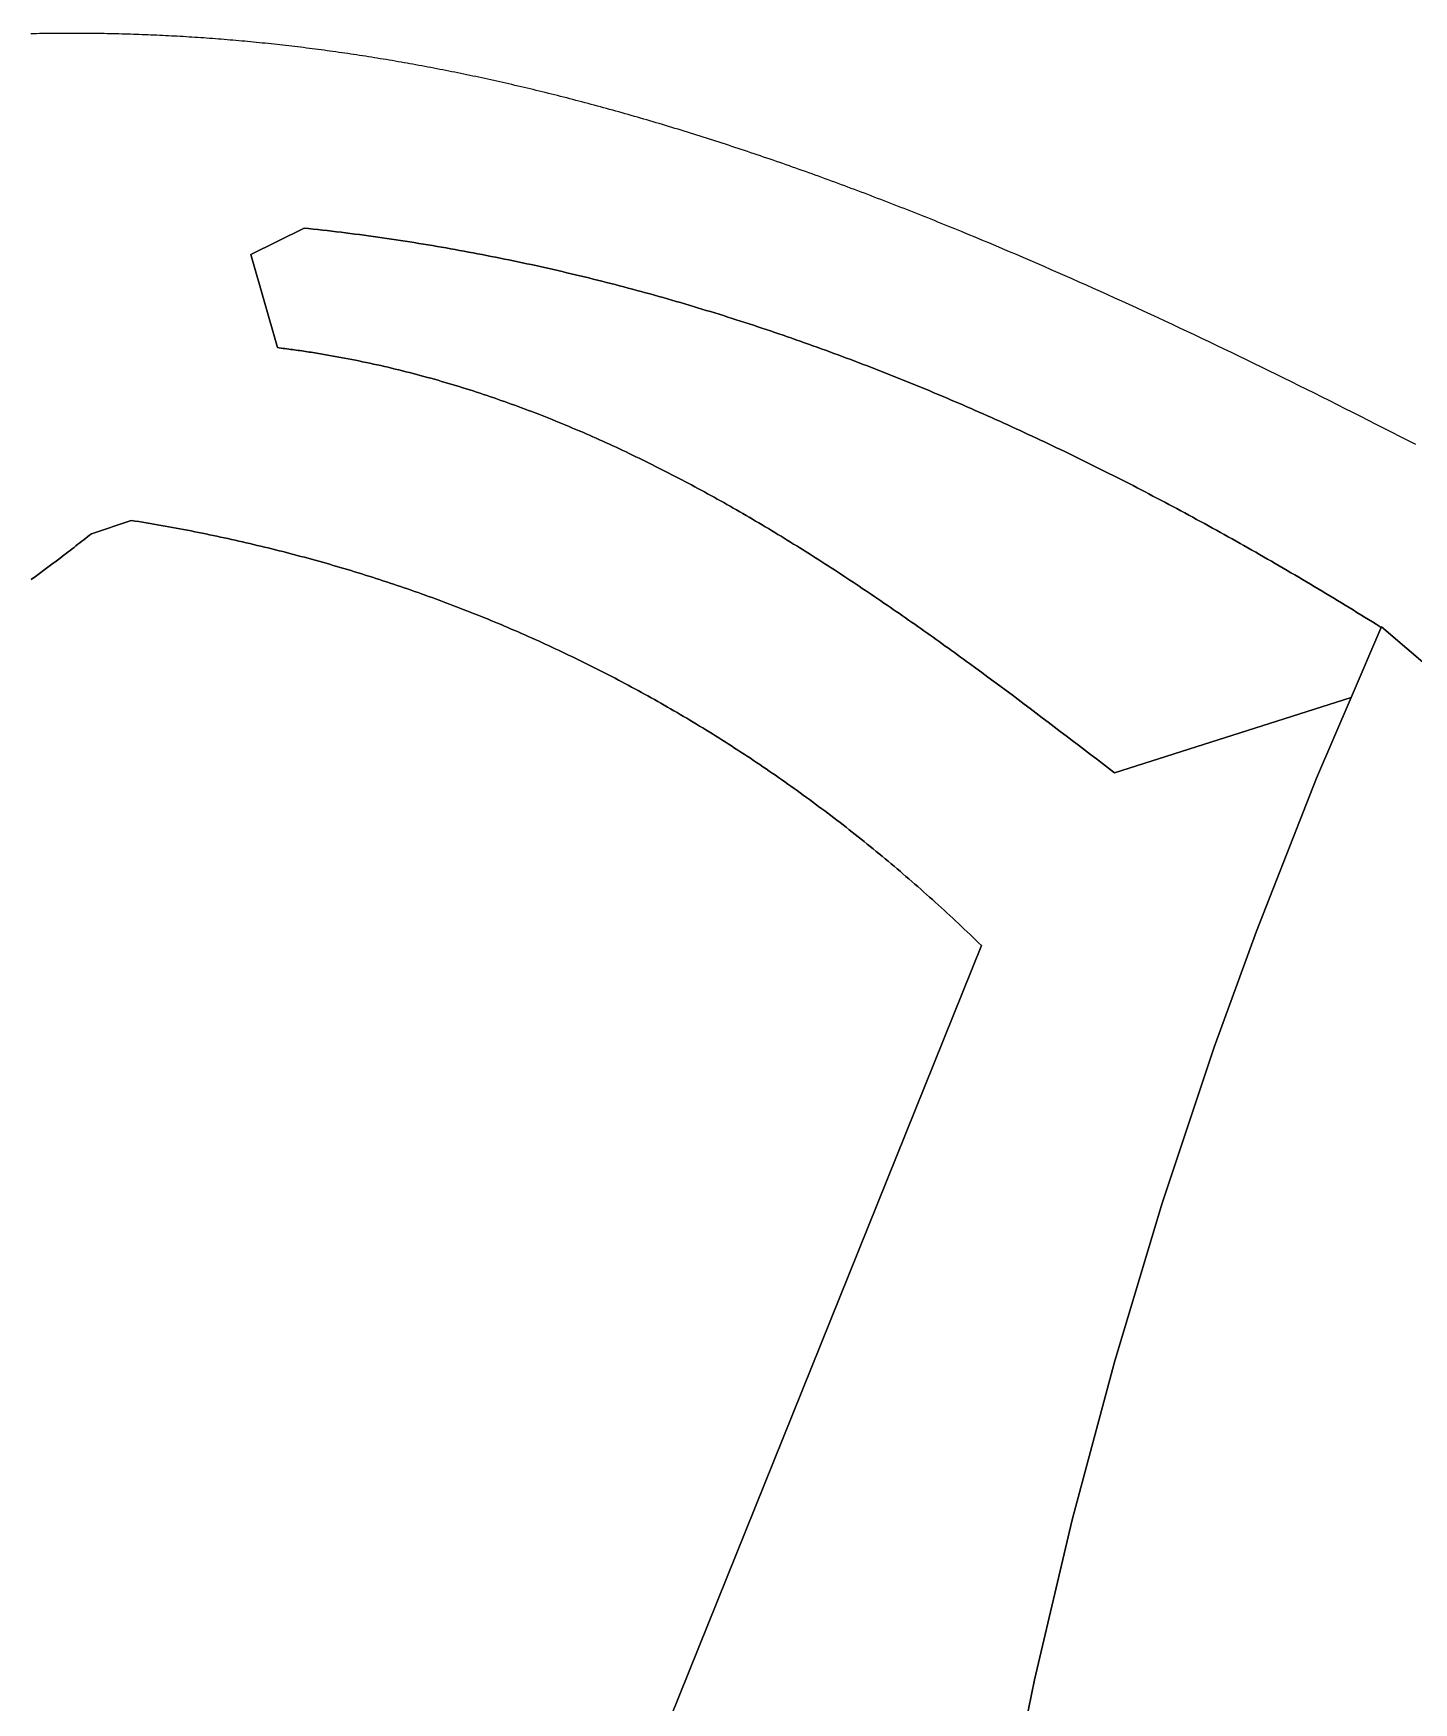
# Model space of a CAD drawing. Header units: millimetres. Extents: x -97041 to 275168, y -12500 to 263793.
# Drawn here: x -38942 to -8419, y 156245 to 193150 of the extents above; entities that cross this region are included whole.
import ezdxf

# ---------------------------------------------------------------- set-up
doc = ezdxf.new("R2010")
doc.units = ezdxf.units.MM
doc.layers.add('CLOSED_AREAS', color=7, linetype='Continuous')
doc.layers.add('REGION_HOLES', color=7, linetype='Continuous')

msp = doc.modelspace()

# ---------------------------------------------------------------- linework, layer by layer
at = {"layer": 'CLOSED_AREAS'}
for points in [[(-8372.945, 184057.668), (-8547.969, 184147.842), (-8722.515, 184237.543), (-8896.586, 184326.77), (-9070.184, 184415.525), (-9243.313, 184503.808), (-9415.975, 184591.618), (-9588.172, 184678.957), (-9759.906, 184765.824), (-9931.181, 184852.22), (-10101.998, 184938.146), (-10272.361, 185023.601), (-10442.271, 185108.587), (-10611.732, 185193.103), (-10780.746, 185277.15), (-10949.315, 185360.728), (-11117.442, 185443.837), (-11285.129, 185526.479), (-11452.379, 185608.652), (-11619.195, 185690.358), (-11785.578, 185771.598), (-11951.532, 185852.37), (-12117.059, 185932.676), (-12282.161, 186012.517), (-12446.841, 186091.891), (-12611.102, 186170.801), (-12774.946, 186249.245), (-12938.375, 186327.225), (-13101.392, 186404.741), (-13264, 186481.793), (-13426.201, 186558.382), (-13587.998, 186634.507), (-13749.393, 186710.17), (-13910.388, 186785.37), (-14070.987, 186860.108), (-14231.191, 186934.385), (-14391.003, 187008.2), (-14550.427, 187081.554), (-14709.463, 187154.448), (-14868.115, 187226.882), (-15026.385, 187298.855), (-15184.276, 187370.369), (-15341.791, 187441.424), (-15498.931, 187512.02), (-15655.7, 187582.158), (-15812.099, 187651.838), (-15968.132, 187721.059), (-16123.8, 187789.824), (-16279.107, 187858.131), (-16434.055, 187925.982), (-16588.646, 187993.377), (-16742.884, 188060.315), (-16896.769, 188126.798), (-17050.306, 188192.826), (-17203.496, 188258.399), (-17356.342, 188323.517), (-17508.847, 188388.181), (-17661.012, 188452.392), (-17812.842, 188516.149), (-17964.337, 188579.452), (-18115.501, 188642.304), (-18266.336, 188704.702), (-18416.845, 188766.649), (-18567.029, 188828.144), (-18716.893, 188889.188), (-18866.437, 188949.781), (-18941.091, 188979.908), (-19015.666, 189009.923), (-19090.162, 189039.826), (-19164.58, 189069.615), (-19238.92, 189099.293), (-19313.183, 189128.858), (-19387.369, 189158.31), (-19461.478, 189187.65), (-19535.51, 189216.878), (-19609.466, 189245.994), (-19683.346, 189274.997), (-19757.15, 189303.889), (-19830.879, 189332.668), (-19904.534, 189361.335), (-19978.113, 189389.89), (-20051.618, 189418.333), (-20125.049, 189446.665), (-20198.407, 189474.884), (-20271.69, 189502.992), (-20344.901, 189530.987), (-20418.039, 189558.871), (-20491.105, 189586.643), (-20564.098, 189614.304), (-20637.02, 189641.853), (-20709.87, 189669.29), (-20782.649, 189696.616), (-20855.356, 189723.831), (-20927.994, 189750.934), (-21000.561, 189777.925), (-21073.058, 189804.806), (-21145.485, 189831.574), (-21217.843, 189858.232), (-21290.133, 189884.779), (-21362.353, 189911.214), (-21434.505, 189937.538), (-21506.589, 189963.751), (-21578.605, 189989.853), (-21650.554, 190015.844), (-21722.436, 190041.724), (-21794.251, 190067.494), (-21865.999, 190093.152), (-21937.681, 190118.7), (-22009.297, 190144.136), (-22080.848, 190169.462), (-22152.334, 190194.678), (-22223.754, 190219.783), (-22295.11, 190244.777), (-22366.402, 190269.66), (-22437.63, 190294.434), (-22508.794, 190319.096), (-22579.894, 190343.649), (-22650.932, 190368.091), (-22721.907, 190392.422), (-22792.819, 190416.643), (-22863.67, 190440.755), (-22934.459, 190464.755), (-23005.186, 190488.646), (-23075.852, 190512.427), (-23146.457, 190536.098), (-23217.002, 190559.658), (-23287.486, 190583.109), (-23357.911, 190606.45), (-23428.276, 190629.68), (-23498.582, 190652.802), (-23568.829, 190675.813), (-23639.017, 190698.714), (-23709.147, 190721.506), (-23779.219, 190744.188), (-23849.233, 190766.761), (-23919.19, 190789.224), (-23989.089, 190811.578), (-24058.932, 190833.822), (-24128.719, 190855.956), (-24198.45, 190877.982), (-24268.124, 190899.897), (-24337.743, 190921.704), (-24407.307, 190943.401), (-24476.817, 190964.99), (-24546.271, 190986.469), (-24615.672, 191007.839), (-24685.018, 191029.099), (-24754.311, 191050.251), (-24823.551, 191071.294), (-24892.737, 191092.228), (-24961.871, 191113.053), (-25030.953, 191133.769), (-25099.983, 191154.377), (-25168.961, 191174.875), (-25237.887, 191195.265), (-25306.763, 191215.547), (-25375.587, 191235.719), (-25444.362, 191255.783), (-25513.086, 191275.739), (-25581.76, 191295.586), (-25650.385, 191315.325), (-25718.96, 191334.955), (-25787.487, 191354.477), (-25855.965, 191373.89), (-25924.395, 191393.196), (-25992.777, 191412.393), (-26061.111, 191431.482), (-26129.398, 191450.463), (-26197.638, 191469.335), (-26265.832, 191488.1), (-26333.979, 191506.757), (-26402.08, 191525.305), (-26470.135, 191543.746), (-26538.145, 191562.079), (-26606.109, 191580.304), (-26674.029, 191598.422), (-26741.905, 191616.432), (-26809.736, 191634.334), (-26877.523, 191652.128), (-26945.267, 191669.815), (-27012.968, 191687.394), (-27080.626, 191704.866), (-27148.241, 191722.23), (-27215.814, 191739.487), (-27283.345, 191756.636), (-27350.834, 191773.679), (-27418.282, 191790.613), (-27485.689, 191807.441), (-27553.056, 191824.162), (-27620.381, 191840.775), (-27687.667, 191857.281), (-27754.913, 191873.68), (-27822.12, 191889.973), (-27889.287, 191906.158), (-27956.416, 191922.236), (-28023.506, 191938.208), (-28090.558, 191954.072), (-28157.573, 191969.83), (-28224.549, 191985.481), (-28291.488, 192001.026), (-28358.391, 192016.463), (-28425.257, 192031.794), (-28492.086, 192047.019), (-28558.88, 192062.137), (-28625.638, 192077.149), (-28692.36, 192092.054), (-28759.048, 192106.853), (-28825.7, 192121.545), (-28892.319, 192136.131), (-28958.903, 192150.611), (-29025.454, 192164.985), (-29091.971, 192179.252), (-29158.454, 192193.414), (-29224.906, 192207.469), (-29291.324, 192221.418), (-29357.71, 192235.262), (-29424.065, 192248.999), (-29490.388, 192262.631), (-29556.679, 192276.156), (-29622.94, 192289.576), (-29689.17, 192302.89), (-29755.37, 192316.099), (-29821.539, 192329.202), (-29887.679, 192342.199), (-29953.79, 192355.09), (-30019.871, 192367.876), (-30085.924, 192380.557), (-30151.949, 192393.132), (-30217.945, 192405.602), (-30283.913, 192417.966), (-30349.854, 192430.225), (-30415.768, 192442.379), (-30481.655, 192454.427), (-30547.516, 192466.371), (-30613.35, 192478.209), (-30679.158, 192489.942), (-30744.941, 192501.57), (-30810.698, 192513.093), (-30876.43, 192524.512), (-30942.138, 192535.825), (-31007.822, 192547.033), (-31073.481, 192558.137), (-31139.117, 192569.136), (-31204.729, 192580.03), (-31270.318, 192590.819), (-31335.885, 192601.504), (-31401.429, 192612.084), (-31466.95, 192622.56), (-31532.45, 192632.931), (-31597.929, 192643.198), (-31663.386, 192653.36), (-31728.823, 192663.418), (-31794.239, 192673.371), (-31859.634, 192683.221), (-31925.01, 192692.966), (-31990.366, 192702.607), (-32055.703, 192712.143), (-32121.02, 192721.576), (-32186.319, 192730.905), (-32251.6, 192740.129), (-32316.863, 192749.25), (-32382.108, 192758.266), (-32447.335, 192767.179), (-32512.546, 192775.988), (-32577.739, 192784.693), (-32642.916, 192793.295), (-32708.077, 192801.793), (-32773.223, 192810.187), (-32838.352, 192818.477), (-32903.466, 192826.664), (-32968.566, 192834.747), (-33033.651, 192842.727), (-33098.721, 192850.604), (-33163.778, 192858.377), (-33228.821, 192866.047), (-33293.851, 192873.613), (-33358.867, 192881.076), (-33423.871, 192888.436), (-33488.863, 192895.693), (-33553.842, 192902.847), (-33618.81, 192909.898), (-33683.766, 192916.845), (-33748.712, 192923.69), (-33813.646, 192930.432), (-33878.57, 192937.07), (-33943.484, 192943.606), (-34008.387, 192950.04), (-34073.282, 192956.37), (-34138.167, 192962.598), (-34203.043, 192968.723), (-34267.91, 192974.745), (-34332.769, 192980.665), (-34397.62, 192986.482), (-34462.464, 192992.197), (-34527.3, 192997.809), (-34592.129, 193003.319), (-34656.952, 193008.727), (-34721.768, 193014.032), (-34786.578, 193019.235), (-34851.382, 193024.336), (-34916.18, 193029.335), (-34980.974, 193034.231), (-35045.762, 193039.026), (-35110.547, 193043.718), (-35175.327, 193048.308), (-35240.103, 193052.797), (-35304.875, 193057.183), (-35369.644, 193061.468), (-35434.41, 193065.651), (-35499.174, 193069.732), (-35563.935, 193073.711), (-35628.695, 193077.589), (-35693.452, 193081.365), (-35758.208, 193085.039), (-35822.964, 193088.612), (-35887.718, 193092.083), (-35952.472, 193095.453), (-36017.226, 193098.722), (-36081.98, 193101.889), (-36146.735, 193104.955), (-36211.49, 193107.919), (-36276.246, 193110.782), (-36341.004, 193113.544), (-36405.764, 193116.205), (-36470.526, 193118.765), (-36535.29, 193121.224), (-36600.057, 193123.581), (-36664.827, 193125.838), (-36729.601, 193127.994), (-36794.377, 193130.049), (-36859.158, 193132.003), (-36923.944, 193133.856), (-36988.734, 193135.609), (-37053.528, 193137.261), (-37118.328, 193138.812), (-37183.134, 193140.263), (-37247.945, 193141.613), (-37312.763, 193142.862), (-37377.587, 193144.011), (-37442.418, 193145.06), (-37507.256, 193146.008), (-37572.101, 193146.856), (-37636.954, 193147.604), (-37701.815, 193148.251), (-37766.685, 193148.798), (-37831.563, 193149.245), (-37896.45, 193149.592), (-37961.347, 193149.839), (-38026.253, 193149.986), (-38091.169, 193150.032), (-38156.096, 193149.979), (-38221.033, 193149.826), (-38285.981, 193149.573), (-38350.94, 193149.22), (-38415.911, 193148.768), (-38480.893, 193148.216), (-38545.888, 193147.564), (-38610.895, 193146.812), (-38675.915, 193145.961), (-38740.948, 193145.01), (-38805.994, 193143.96), (-38871.054, 193142.811), (-38936.128, 193141.562), (-39001.217, 193140.213)], [(-17533.431, 153182.973), (-16804.555, 156747.119), (-15968.773, 160287.721), (-15026.858, 163801.579), (-13979.641, 167285.502), (-12828.08, 170736.343), (-11896.554, 173300.879), (-10564.959, 176686.326), (-9802.212, 178466.356), (-15036.611, 176800.866), (-15169.263, 176903.137), (-15301.948, 177005.33), (-15434.67, 177107.435), (-15567.431, 177209.444), (-15700.236, 177311.346), (-15833.089, 177413.134), (-15965.993, 177514.798), (-16098.952, 177616.33), (-16231.969, 177717.72), (-16365.049, 177818.96), (-16498.195, 177920.04), (-16631.41, 178020.953), (-16764.699, 178121.688), (-16898.065, 178222.237), (-17031.512, 178322.59), (-17165.043, 178422.74), (-17298.663, 178522.677), (-17432.374, 178622.393), (-17566.181, 178721.877), (-17700.087, 178821.122), (-17834.096, 178920.118), (-17968.212, 179018.856), (-18102.438, 179117.329), (-18236.778, 179215.525), (-18303.992, 179264.518), (-18371.236, 179313.438), (-18438.511, 179362.284), (-18505.816, 179411.057), (-18573.152, 179459.754), (-18640.521, 179508.374), (-18707.921, 179556.916), (-18775.354, 179605.38), (-18842.82, 179653.763), (-18910.32, 179702.065), (-18977.854, 179750.285), (-19045.423, 179798.422), (-19113.026, 179846.474), (-19180.665, 179894.441), (-19248.34, 179942.321), (-19316.051, 179990.113), (-19383.799, 180037.816), (-19451.584, 180085.429), (-19519.407, 180132.951), (-19587.269, 180180.381), (-19655.169, 180227.717), (-19723.108, 180274.959), (-19791.087, 180322.105), (-19859.106, 180369.154), (-19927.165, 180416.106), (-19995.265, 180462.958), (-20063.407, 180509.711), (-20131.591, 180556.362), (-20199.817, 180602.911), (-20268.086, 180649.356), (-20336.399, 180695.697), (-20404.755, 180741.932), (-20473.155, 180788.06), (-20541.6, 180834.081), (-20610.09, 180879.992), (-20678.626, 180925.793), (-20747.208, 180971.483), (-20815.837, 181017.061), (-20884.512, 181062.525), (-20953.235, 181107.875), (-21022.006, 181153.108), (-21090.825, 181198.225), (-21159.693, 181243.224), (-21228.611, 181288.104), (-21297.578, 181332.864), (-21366.596, 181377.502), (-21435.664, 181422.018), (-21504.783, 181466.411), (-21573.954, 181510.678), (-21643.177, 181554.82), (-21712.453, 181598.835), (-21781.782, 181642.723), (-21851.164, 181686.481), (-21920.6, 181730.108), (-21990.091, 181773.605), (-22059.636, 181816.969), (-22129.237, 181860.199), (-22198.893, 181903.295), (-22268.606, 181946.254), (-22338.376, 181989.077), (-22408.202, 182031.762), (-22478.087, 182074.308), (-22548.029, 182116.713), (-22618.03, 182158.977), (-22688.09, 182201.099), (-22758.21, 182243.076), (-22828.389, 182284.91), (-22898.629, 182326.597), (-22968.93, 182368.137), (-23039.292, 182409.529), (-23109.716, 182450.772), (-23180.202, 182491.865), (-23250.751, 182532.806), (-23321.363, 182573.595), (-23392.039, 182614.229), (-23462.779, 182654.71), (-23533.584, 182695.034), (-23604.453, 182735.201), (-23675.388, 182775.21), (-23746.389, 182815.06), (-23817.457, 182854.749), (-23888.591, 182894.277), (-23959.793, 182933.643), (-24031.062, 182972.844), (-24102.4, 183011.881), (-24173.806, 183050.752), (-24245.282, 183089.456), (-24316.827, 183127.991), (-24388.443, 183166.358), (-24460.129, 183204.554), (-24531.886, 183242.578), (-24603.715, 183280.43), (-24675.615, 183318.107), (-24747.588, 183355.611), (-24819.634, 183392.938), (-24891.754, 183430.087), (-24963.947, 183467.059), (-25036.214, 183503.852), (-25108.557, 183540.463), (-25180.974, 183576.894), (-25253.467, 183613.141), (-25326.036, 183649.205), (-25398.682, 183685.084), (-25471.405, 183720.777), (-25544.205, 183756.283), (-25617.084, 183791.6), (-25690.041, 183826.728), (-25763.076, 183861.665), (-25836.192, 183896.411), (-25909.386, 183930.964), (-25982.662, 183965.324), (-26056.018, 183999.488), (-26129.455, 184033.456), (-26202.974, 184067.227), (-26276.575, 184100.8), (-26350.259, 184134.173), (-26424.025, 184167.346), (-26497.876, 184200.317), (-26571.81, 184233.085), (-26645.829, 184265.65), (-26719.932, 184298.009), (-26794.121, 184330.162), (-26868.396, 184362.108), (-26942.758, 184393.846), (-27017.206, 184425.374), (-27091.741, 184456.691), (-27166.364, 184487.797), (-27241.075, 184518.69), (-27315.874, 184549.369), (-27390.763, 184579.833), (-27465.741, 184610.081), (-27540.81, 184640.111), (-27615.968, 184669.923), (-27691.218, 184699.516), (-27766.559, 184728.888), (-27841.992, 184758.038), (-27917.517, 184786.965), (-27993.136, 184815.668), (-28068.847, 184844.147), (-28144.652, 184872.398), (-28220.551, 184900.423), (-28296.545, 184928.219), (-28372.634, 184955.786), (-28448.818, 184983.122), (-28525.099, 185010.226), (-28601.476, 185037.097), (-28677.949, 185063.734), (-28754.521, 185090.136), (-28831.19, 185116.302), (-28907.957, 185142.23), (-28984.824, 185167.92), (-29061.789, 185193.37), (-29138.854, 185218.58), (-29216.02, 185243.547), (-29293.286, 185268.272), (-29370.653, 185292.752), (-29448.122, 185316.988), (-29525.692, 185340.977), (-29603.366, 185364.718), (-29681.142, 185388.212), (-29759.021, 185411.455), (-29837.005, 185434.448), (-29915.093, 185457.188), (-29993.285, 185479.676), (-30071.583, 185501.91), (-30149.987, 185523.888), (-30228.497, 185545.61), (-30307.113, 185567.075), (-30385.837, 185588.281), (-30464.668, 185609.227), (-30543.607, 185629.912), (-30622.654, 185650.336), (-30701.811, 185670.496), (-30781.077, 185690.392), (-30860.453, 185710.023), (-30939.939, 185729.388), (-31019.536, 185748.485), (-31099.245, 185767.313), (-31179.065, 185785.872), (-31258.997, 185804.16), (-31339.042, 185822.176), (-31419.2, 185839.918), (-31499.472, 185857.387), (-31579.858, 185874.58), (-31660.358, 185891.497), (-31740.973, 185908.136), (-31821.704, 185924.496), (-31902.55, 185940.577), (-31983.513, 185956.377), (-32064.593, 185971.894), (-32105.176, 185979.547), (-32145.79, 185987.129), (-32186.432, 185994.64), (-32227.104, 186002.079), (-32267.806, 186009.447), (-32308.537, 186016.744), (-32349.298, 186023.969), (-32390.089, 186031.122), (-32430.909, 186038.204), (-32471.76, 186045.213), (-32512.64, 186052.15), (-32553.55, 186059.015), (-32594.49, 186065.808), (-32635.46, 186072.528), (-32676.461, 186079.175), (-32717.491, 186085.749), (-32758.552, 186092.25), (-32799.643, 186098.678), (-32840.765, 186105.033), (-32881.916, 186111.314), (-32923.099, 186117.522), (-32964.312, 186123.656), (-33005.555, 186129.716), (-33046.829, 186135.702), (-33088.134, 186141.614), (-33129.47, 186147.452), (-33170.836, 186153.215), (-33212.233, 186158.904), (-33253.662, 186164.518), (-33295.121, 186170.057), (-33336.611, 186175.522), (-33378.133, 186180.911), (-33419.685, 186186.225), (-33461.269, 186191.463), (-33502.884, 186196.626), (-33544.53, 186201.714), (-34132.083, 188258.149), (-32956.977, 188845.702), (-32854.29, 188834.776), (-32751.695, 188823.629), (-32649.191, 188812.261), (-32546.778, 188800.672), (-32444.457, 188788.863), (-32342.227, 188776.834), (-32240.087, 188764.585), (-32138.039, 188752.118), (-32036.08, 188739.432), (-31934.213, 188726.528), (-31832.435, 188713.407), (-31730.747, 188700.068), (-31629.149, 188686.513), (-31527.641, 188672.741), (-31426.222, 188658.753), (-31324.892, 188644.55), (-31223.651, 188630.132), (-31122.499, 188615.5), (-31021.436, 188600.653), (-30920.462, 188585.593), (-30819.575, 188570.32), (-30718.777, 188554.834), (-30618.067, 188539.135), (-30517.444, 188523.225), (-30416.909, 188507.103), (-30316.462, 188490.77), (-30216.101, 188474.226), (-30115.828, 188457.473), (-30015.642, 188440.51), (-29915.542, 188423.337), (-29815.529, 188405.956), (-29715.602, 188388.366), (-29615.761, 188370.568), (-29516.006, 188352.563), (-29416.337, 188334.351), (-29316.754, 188315.932), (-29217.256, 188297.307), (-29117.843, 188278.476), (-29018.515, 188259.44), (-28919.272, 188240.199), (-28820.114, 188220.754), (-28721.04, 188201.105), (-28622.05, 188181.252), (-28523.145, 188161.196), (-28424.323, 188140.938), (-28325.586, 188120.477), (-28226.932, 188099.814), (-28128.361, 188078.95), (-28029.873, 188057.886), (-27931.469, 188036.62), (-27833.147, 188015.155), (-27734.908, 187993.49), (-27636.752, 187971.626), (-27538.678, 187949.564), (-27440.685, 187927.303), (-27342.775, 187904.844), (-27244.947, 187882.188), (-27147.2, 187859.335), (-27049.535, 187836.286), (-26951.951, 187813.04), (-26854.447, 187789.599), (-26757.025, 187765.962), (-26659.683, 187742.131), (-26562.422, 187718.106), (-26465.241, 187693.887), (-26368.141, 187669.474), (-26271.12, 187644.868), (-26174.179, 187620.07), (-26077.317, 187595.08), (-25980.535, 187569.898), (-25883.832, 187544.525), (-25787.208, 187518.961), (-25690.663, 187493.207), (-25594.197, 187467.263), (-25497.809, 187441.129), (-25401.499, 187414.806), (-25305.268, 187388.295), (-25209.114, 187361.596), (-25113.038, 187334.709), (-25017.04, 187307.634), (-24921.119, 187280.373), (-24825.275, 187252.926), (-24729.509, 187225.292), (-24633.819, 187197.473), (-24538.206, 187169.469), (-24442.669, 187141.281), (-24347.209, 187112.908), (-24251.824, 187084.352), (-24156.516, 187055.612), (-24061.283, 187026.689), (-23966.126, 186997.584), (-23871.044, 186968.297), (-23776.038, 186938.828), (-23681.106, 186909.179), (-23586.25, 186879.348), (-23491.468, 186849.338), (-23396.76, 186819.147), (-23302.127, 186788.778), (-23207.568, 186758.229), (-23113.082, 186727.502), (-23018.671, 186696.597), (-22924.333, 186665.514), (-22830.068, 186634.254), (-22735.877, 186602.818), (-22641.758, 186571.205), (-22547.713, 186539.417), (-22453.74, 186507.453), (-22359.839, 186475.314), (-22266.011, 186443), (-22172.255, 186410.513), (-22078.571, 186377.852), (-21984.959, 186345.018), (-21891.418, 186312.011), (-21797.948, 186278.831), (-21704.55, 186245.48), (-21611.223, 186211.958), (-21517.966, 186178.264), (-21424.78, 186144.4), (-21331.665, 186110.366), (-21238.62, 186076.162), (-21145.645, 186041.789), (-21052.74, 186007.247), (-20959.904, 185972.537), (-20867.138, 185937.659), (-20774.442, 185902.613), (-20681.815, 185867.401), (-20589.256, 185832.021), (-20496.767, 185796.476), (-20404.346, 185760.765), (-20311.993, 185724.889), (-20219.709, 185688.848), (-20127.493, 185652.642), (-20035.345, 185616.273), (-19943.265, 185579.74), (-19851.252, 185543.044), (-19759.306, 185506.186), (-19667.428, 185469.165), (-19575.617, 185431.982), (-19483.872, 185394.638), (-19392.194, 185357.134), (-19300.583, 185319.469), (-19209.038, 185281.644), (-19117.559, 185243.659), (-19026.146, 185205.515), (-18934.798, 185167.213), (-18843.516, 185128.752), (-18752.3, 185090.134), (-18661.148, 185051.358), (-18570.062, 185012.426), (-18479.04, 184973.337), (-18388.083, 184934.091), (-18297.191, 184894.691), (-18206.362, 184855.135), (-18115.598, 184815.424), (-18024.898, 184775.56), (-17934.261, 184735.541), (-17843.688, 184695.369), (-17753.179, 184655.044), (-17662.732, 184614.567), (-17572.349, 184573.937), (-17482.028, 184533.156), (-17391.77, 184492.224), (-17301.574, 184451.14), (-17211.441, 184409.907), (-17121.369, 184368.524), (-17031.36, 184326.991), (-16941.412, 184285.31), (-16851.526, 184243.479), (-16761.701, 184201.501), (-16671.938, 184159.375), (-16582.235, 184117.102), (-16492.593, 184074.682), (-16403.012, 184032.116), (-16313.491, 183989.403), (-16224.03, 183946.546), (-16134.63, 183903.543), (-16045.289, 183860.396), (-15956.008, 183817.104), (-15866.787, 183773.669), (-15777.625, 183730.091), (-15688.522, 183686.37), (-15599.478, 183642.506), (-15510.493, 183598.5), (-15421.566, 183554.353), (-15332.698, 183510.065), (-15243.888, 183465.637), (-15155.137, 183421.068), (-15066.443, 183376.359), (-14977.807, 183331.511), (-14889.228, 183286.524), (-14800.707, 183241.399), (-14712.242, 183196.136), (-14623.835, 183150.735), (-14535.485, 183105.197), (-14447.191, 183059.522), (-14358.954, 183013.711), (-14270.773, 182967.765), (-14182.647, 182921.683), (-14094.578, 182875.466), (-14006.565, 182829.115), (-13918.607, 182782.629), (-13830.704, 182736.01), (-13742.857, 182689.258), (-13655.064, 182642.374), (-13567.326, 182595.357), (-13479.643, 182548.208), (-13392.015, 182500.927), (-13304.44, 182453.516), (-13216.92, 182405.974), (-13129.453, 182358.303), (-13042.04, 182310.501), (-12954.681, 182262.571), (-12867.375, 182214.511), (-12780.122, 182166.324), (-12692.922, 182118.008), (-12605.775, 182069.565), (-12518.681, 182020.995), (-12431.639, 181972.299), (-12344.649, 181923.476), (-12257.711, 181874.528), (-12170.825, 181825.454), (-12083.991, 181776.256), (-11997.208, 181726.934), (-11910.477, 181677.487), (-11823.797, 181627.917), (-11737.167, 181578.224), (-11650.589, 181528.408), (-11564.061, 181478.471), (-11477.583, 181428.411), (-11391.156, 181378.23), (-11304.779, 181327.929), (-11218.451, 181277.507), (-11132.174, 181226.965), (-11045.946, 181176.304), (-10959.767, 181125.523), (-10873.637, 181074.624), (-10787.556, 181023.607), (-10701.524, 180972.472), (-10615.541, 180921.219), (-10529.606, 180869.85), (-10443.719, 180818.364), (-10357.88, 180766.763), (-10272.089, 180715.046), (-10186.346, 180663.213), (-10100.651, 180611.266), (-10015.002, 180559.205), (-9929.401, 180507.03), (-9843.847, 180454.742), (-9758.339, 180402.34), (-9672.878, 180349.827), (-9587.464, 180297.201), (-9502.096, 180244.464), (-9416.773, 180191.615), (-9331.497, 180138.656), (-9246.266, 180085.586), (-9161.081, 180032.407), (-9144.966, 180000.177), (-9132.11, 180030.18), (-4547.633, 176107.982)], [(-25906.341, 153298.746), (-17974.376, 172981.771), (-18037.601, 173043.164), (-18100.911, 173104.353), (-18164.304, 173165.339), (-18227.782, 173226.121), (-18291.344, 173286.701), (-18354.991, 173347.077), (-18418.721, 173407.25), (-18482.535, 173467.221), (-18546.434, 173526.988), (-18610.416, 173586.553), (-18674.482, 173645.916), (-18738.632, 173705.076), (-18802.865, 173764.035), (-18867.183, 173822.791), (-18931.584, 173881.344), (-18996.069, 173939.697), (-19060.637, 173997.847), (-19125.289, 174055.796), (-19190.024, 174113.543), (-19254.842, 174171.089), (-19319.745, 174228.433), (-19384.73, 174285.576), (-19449.799, 174342.519), (-19514.95, 174399.26), (-19580.185, 174455.801), (-19645.504, 174512.14), (-19710.905, 174568.28), (-19776.389, 174624.218), (-19841.956, 174679.957), (-19907.607, 174735.495), (-19973.34, 174790.833), (-20039.156, 174845.972), (-20105.054, 174900.91), (-20171.036, 174955.648), (-20237.1, 175010.187), (-20303.247, 175064.527), (-20369.476, 175118.667), (-20435.788, 175172.608), (-20502.182, 175226.349), (-20568.659, 175279.892), (-20635.218, 175333.236), (-20701.86, 175386.38), (-20768.584, 175439.327), (-20835.39, 175492.074), (-20902.278, 175544.624), (-20969.249, 175596.974), (-21036.301, 175649.127), (-21103.436, 175701.082), (-21170.652, 175752.838), (-21237.951, 175804.397), (-21305.331, 175855.758), (-21372.794, 175906.922), (-21440.338, 175957.888), (-21507.964, 176008.656), (-21575.671, 176059.228), (-21643.46, 176109.602), (-21711.331, 176159.779), (-21779.284, 176209.76), (-21847.317, 176259.543), (-21915.433, 176309.13), (-21983.63, 176358.52), (-22051.908, 176407.714), (-22120.267, 176456.712), (-22188.708, 176505.513), (-22257.23, 176554.119), (-22325.833, 176602.528), (-22394.517, 176650.742), (-22463.282, 176698.76), (-22532.128, 176746.582), (-22601.056, 176794.209), (-22670.064, 176841.64), (-22739.153, 176888.876), (-22808.323, 176935.917), (-22877.573, 176982.764), (-22946.905, 177029.415), (-23016.317, 177075.871), (-23085.809, 177122.133), (-23155.382, 177168.2), (-23225.036, 177214.073), (-23294.77, 177259.752), (-23364.585, 177305.236), (-23434.48, 177350.527), (-23504.455, 177395.623), (-23574.511, 177440.526), (-23644.647, 177485.235), (-23714.863, 177529.75), (-23785.159, 177574.072), (-23855.535, 177618.201), (-23925.991, 177662.136), (-23996.528, 177705.878), (-24067.144, 177749.428), (-24137.84, 177792.784), (-24208.616, 177835.948), (-24279.472, 177878.919), (-24350.407, 177921.697), (-24421.422, 177964.284), (-24492.517, 178006.678), (-24563.691, 178048.879), (-24634.945, 178090.889), (-24706.279, 178132.707), (-24777.691, 178174.333), (-24849.184, 178215.767), (-24920.755, 178257.01), (-24992.406, 178298.061), (-25064.136, 178338.921), (-25135.946, 178379.59), (-25207.834, 178420.068), (-25279.802, 178460.355), (-25351.848, 178500.45), (-25423.974, 178540.356), (-25496.179, 178580.07), (-25568.462, 178619.594), (-25640.824, 178658.928), (-25713.266, 178698.071), (-25785.785, 178737.025), (-25858.384, 178775.788), (-25931.061, 178814.362), (-26003.817, 178852.745), (-26076.652, 178890.939), (-26149.565, 178928.944), (-26222.556, 178966.759), (-26295.626, 179004.384), (-26368.774, 179041.821), (-26442, 179079.068), (-26515.305, 179116.127), (-26588.688, 179152.996), (-26662.149, 179189.677), (-26735.689, 179226.17), (-26809.306, 179262.474), (-26883.001, 179298.589), (-26956.775, 179334.517), (-27030.626, 179370.256), (-27104.555, 179405.807), (-27178.562, 179441.17), (-27252.647, 179476.346), (-27326.809, 179511.334), (-27401.049, 179546.134), (-27475.367, 179580.747), (-27549.762, 179615.173), (-27624.235, 179649.411), (-27698.785, 179683.463), (-27773.413, 179717.327), (-27848.118, 179751.005), (-27922.901, 179784.496), (-27997.76, 179817.801), (-28072.697, 179850.919), (-28147.712, 179883.85), (-28222.803, 179916.596), (-28297.971, 179949.155), (-28373.217, 179981.528), (-28448.539, 180013.716), (-28523.938, 180045.718), (-28599.415, 180077.534), (-28674.968, 180109.164), (-28750.598, 180140.61), (-28826.304, 180171.87), (-28902.087, 180202.944), (-28977.947, 180233.834), (-29053.884, 180264.539), (-29129.897, 180295.059), (-29205.987, 180325.395), (-29282.153, 180355.545), (-29358.395, 180385.512), (-29434.714, 180415.294), (-29511.109, 180444.892), (-29587.58, 180474.305), (-29664.128, 180503.535), (-29740.751, 180532.581), (-29817.451, 180561.443), (-29894.227, 180590.122), (-29971.079, 180618.617), (-30048.007, 180646.929), (-30125.01, 180675.058), (-30202.09, 180703.003), (-30279.245, 180730.765), (-30356.476, 180758.345), (-30433.783, 180785.741), (-30511.166, 180812.955), (-30588.624, 180839.987), (-30666.157, 180866.836), (-30743.766, 180893.503), (-30821.451, 180919.987), (-30899.211, 180946.29), (-30977.047, 180972.41), (-31054.957, 180998.349), (-31132.943, 181024.106), (-31211.005, 181049.682), (-31289.141, 181075.075), (-31367.352, 181100.288), (-31445.639, 181125.319), (-31524.001, 181150.17), (-31602.437, 181174.839), (-31680.949, 181199.327), (-31759.535, 181223.635), (-31838.196, 181247.762), (-31916.932, 181271.708), (-31995.743, 181295.474), (-32074.628, 181319.06), (-32153.588, 181342.466), (-32232.623, 181365.691), (-32311.732, 181388.737), (-32390.916, 181411.602), (-32470.174, 181434.288), (-32549.506, 181456.795), (-32628.913, 181479.122), (-32708.394, 181501.27), (-32787.949, 181523.238), (-32867.578, 181545.027), (-32947.282, 181566.638), (-33027.06, 181588.069), (-33106.911, 181609.322), (-33186.837, 181630.396), (-33266.837, 181651.292), (-33346.91, 181672.009), (-33427.058, 181692.548), (-33507.279, 181712.909), (-33587.574, 181733.092), (-33667.942, 181753.097), (-33748.385, 181772.924), (-33828.9, 181792.573), (-33909.49, 181812.045), (-33990.153, 181831.339), (-34070.889, 181850.457), (-34151.699, 181869.396), (-34232.582, 181888.159), (-34313.538, 181906.745), (-34394.568, 181925.154), (-34475.671, 181943.386), (-34556.847, 181961.442), (-34638.096, 181979.321), (-34719.418, 181997.024), (-34800.813, 182014.55), (-34882.281, 182031.901), (-34963.823, 182049.075), (-35045.436, 182066.074), (-35127.123, 182082.896), (-35208.883, 182099.543), (-35290.715, 182116.015), (-35372.62, 182132.311), (-35454.597, 182148.432), (-35536.647, 182164.377), (-35618.77, 182180.148), (-35700.965, 182195.743), (-35783.232, 182211.164), (-35865.572, 182226.41), (-35947.984, 182241.481), (-36030.468, 182256.378), (-36113.025, 182271.101), (-36195.654, 182285.649), (-36278.355, 182300.024), (-36361.128, 182314.224), (-36443.973, 182328.25), (-36526.89, 182342.103), (-36609.879, 182355.782), (-36692.939, 182369.287), (-36776.072, 182382.619), (-37657.401, 182088.843), (-37699.499, 182055.278), (-37741.78, 182021.704), (-37784.241, 181988.12), (-37826.88, 181954.526), (-37869.695, 181920.921), (-37912.684, 181887.304), (-37955.845, 181853.676), (-37999.175, 181820.034), (-38042.672, 181786.379), (-38086.335, 181752.711), (-38130.159, 181719.027), (-38174.145, 181685.329), (-38218.288, 181651.614), (-38262.587, 181617.883), (-38307.04, 181584.135), (-38351.645, 181550.37), (-38441.3, 181482.783), (-38531.534, 181415.119), (-38622.33, 181347.372), (-38713.669, 181279.537), (-38805.534, 181211.609), (-38897.906, 181143.584), (-38990.769, 181075.457)], [(10383.767, 154162.854), (11452.706, 156283.686), (12590.036, 158368.648), (13794.548, 160415.536), (-4547.633, 176107.982), (-9132.11, 180030.18), (-9144.966, 180000.177), (-9802.212, 178466.356), (-10564.959, 176686.326), (-11896.554, 173300.879), (-12828.08, 170736.343), (-13979.641, 167285.502), (-15026.858, 163801.579), (-15968.773, 160287.721), (-16804.555, 156747.119), (-17533.431, 153182.973)]]:
    msp.add_lwpolyline(points, dxfattribs=at)
msp.add_lwpolyline([(-34132.083, 188258.149), (-33544.53, 186201.714), (-33502.884, 186196.626), (-33461.269, 186191.463), (-33419.685, 186186.225), (-33378.133, 186180.911), (-33336.611, 186175.522), (-33295.121, 186170.057), (-33253.662, 186164.518), (-33212.233, 186158.904), (-33170.836, 186153.215), (-33129.47, 186147.452), (-33088.134, 186141.614), (-33046.829, 186135.702), (-33005.555, 186129.716), (-32964.312, 186123.656), (-32923.099, 186117.522), (-32881.916, 186111.314), (-32840.765, 186105.033), (-32799.643, 186098.678), (-32758.552, 186092.25), (-32717.491, 186085.749), (-32676.461, 186079.175), (-32635.46, 186072.528), (-32594.49, 186065.808), (-32553.55, 186059.015), (-32512.64, 186052.15), (-32471.76, 186045.213), (-32430.909, 186038.204), (-32390.089, 186031.122), (-32349.298, 186023.969), (-32308.537, 186016.744), (-32267.806, 186009.447), (-32227.104, 186002.079), (-32186.432, 185994.64), (-32145.79, 185987.129), (-32105.176, 185979.547), (-32064.593, 185971.894), (-31983.513, 185956.377), (-31902.55, 185940.577), (-31821.704, 185924.496), (-31740.973, 185908.136), (-31660.358, 185891.497), (-31579.858, 185874.58), (-31499.472, 185857.387), (-31419.2, 185839.918), (-31339.042, 185822.176), (-31258.997, 185804.16), (-31179.065, 185785.872), (-31099.245, 185767.313), (-31019.536, 185748.485), (-30939.939, 185729.388), (-30860.453, 185710.023), (-30781.077, 185690.392), (-30701.811, 185670.496), (-30622.654, 185650.336), (-30543.607, 185629.912), (-30464.668, 185609.227), (-30385.837, 185588.281), (-30307.113, 185567.075), (-30228.497, 185545.61), (-30149.987, 185523.888), (-30071.583, 185501.91), (-29993.285, 185479.676), (-29915.093, 185457.188), (-29837.005, 185434.448), (-29759.021, 185411.455), (-29681.142, 185388.212), (-29603.366, 185364.718), (-29525.692, 185340.977), (-29448.122, 185316.988), (-29370.653, 185292.752), (-29293.286, 185268.272), (-29216.02, 185243.547), (-29138.854, 185218.58), (-29061.789, 185193.37), (-28984.824, 185167.92), (-28907.957, 185142.23), (-28831.19, 185116.302), (-28754.521, 185090.136), (-28677.949, 185063.734), (-28601.476, 185037.097), (-28525.099, 185010.226), (-28448.818, 184983.122), (-28372.634, 184955.786), (-28296.545, 184928.219), (-28220.551, 184900.423), (-28144.652, 184872.398), (-28068.847, 184844.147), (-27993.136, 184815.668), (-27917.517, 184786.965), (-27841.992, 184758.038), (-27766.559, 184728.888), (-27691.218, 184699.516), (-27615.968, 184669.923), (-27540.81, 184640.111), (-27465.741, 184610.081), (-27390.763, 184579.833), (-27315.874, 184549.369), (-27241.075, 184518.69), (-27166.364, 184487.797), (-27091.741, 184456.691), (-27017.206, 184425.374), (-26942.758, 184393.846), (-26868.396, 184362.108), (-26794.121, 184330.162), (-26719.932, 184298.009), (-26645.829, 184265.65), (-26571.81, 184233.085), (-26497.876, 184200.317), (-26424.025, 184167.346), (-26350.259, 184134.173), (-26276.575, 184100.8), (-26202.974, 184067.227), (-26129.455, 184033.456), (-26056.018, 183999.488), (-25982.662, 183965.324), (-25909.386, 183930.964), (-25836.192, 183896.411), (-25763.076, 183861.665), (-25690.041, 183826.728), (-25617.084, 183791.6), (-25544.205, 183756.283), (-25471.405, 183720.777), (-25398.682, 183685.084), (-25326.036, 183649.205), (-25253.467, 183613.141), (-25180.974, 183576.894), (-25108.557, 183540.463), (-25036.214, 183503.852), (-24963.947, 183467.059), (-24891.754, 183430.087), (-24819.634, 183392.938), (-24747.588, 183355.611), (-24675.615, 183318.107), (-24603.715, 183280.43), (-24531.886, 183242.578), (-24460.129, 183204.554), (-24388.443, 183166.358), (-24316.827, 183127.991), (-24245.282, 183089.456), (-24173.806, 183050.752), (-24102.4, 183011.881), (-24031.062, 182972.844), (-23959.793, 182933.643), (-23888.591, 182894.277), (-23817.457, 182854.749), (-23746.389, 182815.06), (-23675.388, 182775.21), (-23604.453, 182735.201), (-23533.584, 182695.034), (-23462.779, 182654.71), (-23392.039, 182614.229), (-23321.363, 182573.595), (-23250.751, 182532.806), (-23180.202, 182491.865), (-23109.716, 182450.772), (-23039.292, 182409.529), (-22968.93, 182368.137), (-22898.629, 182326.597), (-22828.389, 182284.91), (-22758.21, 182243.076), (-22688.09, 182201.099), (-22618.03, 182158.977), (-22548.029, 182116.713), (-22478.087, 182074.308), (-22408.202, 182031.762), (-22338.376, 181989.077), (-22268.606, 181946.254), (-22198.893, 181903.295), (-22129.237, 181860.199), (-22059.636, 181816.969), (-21990.091, 181773.605), (-21920.6, 181730.108), (-21851.164, 181686.481), (-21781.782, 181642.723), (-21712.453, 181598.835), (-21643.177, 181554.82), (-21573.954, 181510.678), (-21504.783, 181466.411), (-21435.664, 181422.018), (-21366.596, 181377.502), (-21297.578, 181332.864), (-21228.611, 181288.104), (-21159.693, 181243.224), (-21090.825, 181198.225), (-21022.006, 181153.108), (-20953.235, 181107.875), (-20884.512, 181062.525), (-20815.837, 181017.061), (-20747.208, 180971.483), (-20678.626, 180925.793), (-20610.09, 180879.992), (-20541.6, 180834.081), (-20473.155, 180788.06), (-20404.755, 180741.932), (-20336.399, 180695.697), (-20268.086, 180649.356), (-20199.817, 180602.911), (-20131.591, 180556.362), (-20063.407, 180509.711), (-19995.265, 180462.958), (-19927.165, 180416.106), (-19859.106, 180369.154), (-19791.087, 180322.105), (-19723.108, 180274.959), (-19655.169, 180227.717), (-19587.269, 180180.381), (-19519.407, 180132.951), (-19451.584, 180085.429), (-19383.799, 180037.816), (-19316.051, 179990.113), (-19248.34, 179942.321), (-19180.665, 179894.441), (-19113.026, 179846.474), (-19045.423, 179798.422), (-18977.854, 179750.285), (-18910.32, 179702.065), (-18842.82, 179653.763), (-18775.354, 179605.38), (-18707.921, 179556.916), (-18640.521, 179508.374), (-18573.152, 179459.754), (-18505.816, 179411.057), (-18438.511, 179362.284), (-18371.236, 179313.438), (-18303.992, 179264.518), (-18236.778, 179215.525), (-18102.438, 179117.329), (-17968.212, 179018.856), (-17834.096, 178920.118), (-17700.087, 178821.122), (-17566.181, 178721.877), (-17432.374, 178622.393), (-17298.663, 178522.677), (-17165.043, 178422.74), (-17031.512, 178322.59), (-16898.065, 178222.237), (-16764.699, 178121.688), (-16631.41, 178020.953), (-16498.195, 177920.04), (-16365.049, 177818.96), (-16231.969, 177717.72), (-16098.952, 177616.33), (-15965.993, 177514.798), (-15833.089, 177413.134), (-15700.236, 177311.346), (-15567.431, 177209.444), (-15434.67, 177107.435), (-15301.948, 177005.33), (-15169.263, 176903.137), (-15036.611, 176800.866), (-9802.212, 178466.356), (-9144.966, 180000.177), (-9161.081, 180032.407), (-9246.266, 180085.586), (-9331.497, 180138.656), (-9416.773, 180191.615), (-9502.096, 180244.464), (-9587.464, 180297.201), (-9672.878, 180349.827), (-9758.339, 180402.34), (-9843.847, 180454.742), (-9929.401, 180507.03), (-10015.002, 180559.205), (-10100.651, 180611.266), (-10186.346, 180663.213), (-10272.089, 180715.046), (-10357.88, 180766.763), (-10443.719, 180818.364), (-10529.606, 180869.85), (-10615.541, 180921.219), (-10701.524, 180972.472), (-10787.556, 181023.607), (-10873.637, 181074.624), (-10959.767, 181125.523), (-11045.946, 181176.304), (-11132.174, 181226.965), (-11218.451, 181277.507), (-11304.779, 181327.929), (-11391.156, 181378.23), (-11477.583, 181428.411), (-11564.061, 181478.471), (-11650.589, 181528.408), (-11737.167, 181578.224), (-11823.797, 181627.917), (-11910.477, 181677.487), (-11997.208, 181726.934), (-12083.991, 181776.256), (-12170.825, 181825.454), (-12257.711, 181874.528), (-12344.649, 181923.476), (-12431.639, 181972.299), (-12518.681, 182020.995), (-12605.775, 182069.565), (-12692.922, 182118.008), (-12780.122, 182166.324), (-12867.375, 182214.511), (-12954.681, 182262.571), (-13042.04, 182310.501), (-13129.453, 182358.303), (-13216.92, 182405.974), (-13304.44, 182453.516), (-13392.015, 182500.927), (-13479.643, 182548.208), (-13567.326, 182595.357), (-13655.064, 182642.374), (-13742.857, 182689.258), (-13830.704, 182736.01), (-13918.607, 182782.629), (-14006.565, 182829.115), (-14094.578, 182875.466), (-14182.647, 182921.683), (-14270.773, 182967.765), (-14358.954, 183013.711), (-14447.191, 183059.522), (-14535.485, 183105.197), (-14623.835, 183150.735), (-14712.242, 183196.136), (-14800.707, 183241.399), (-14889.228, 183286.524), (-14977.807, 183331.511), (-15066.443, 183376.359), (-15155.137, 183421.068), (-15243.888, 183465.637), (-15332.698, 183510.065), (-15421.566, 183554.353), (-15510.493, 183598.5), (-15599.478, 183642.506), (-15688.522, 183686.37), (-15777.625, 183730.091), (-15866.787, 183773.669), (-15956.008, 183817.104), (-16045.289, 183860.396), (-16134.63, 183903.543), (-16224.03, 183946.546), (-16313.491, 183989.403), (-16403.012, 184032.116), (-16492.593, 184074.682), (-16582.235, 184117.102), (-16671.938, 184159.375), (-16761.701, 184201.501), (-16851.526, 184243.479), (-16941.412, 184285.31), (-17031.36, 184326.991), (-17121.369, 184368.524), (-17211.441, 184409.907), (-17301.574, 184451.14), (-17391.77, 184492.224), (-17482.028, 184533.156), (-17572.349, 184573.937), (-17662.732, 184614.567), (-17753.179, 184655.044), (-17843.688, 184695.369), (-17934.261, 184735.541), (-18024.898, 184775.56), (-18115.598, 184815.424), (-18206.362, 184855.135), (-18297.191, 184894.691), (-18388.083, 184934.091), (-18479.04, 184973.337), (-18570.062, 185012.426), (-18661.148, 185051.358), (-18752.3, 185090.134), (-18843.516, 185128.752), (-18934.798, 185167.213), (-19026.146, 185205.515), (-19117.559, 185243.659), (-19209.038, 185281.644), (-19300.583, 185319.469), (-19392.194, 185357.134), (-19483.872, 185394.638), (-19575.617, 185431.982), (-19667.428, 185469.165), (-19759.306, 185506.186), (-19851.252, 185543.044), (-19943.265, 185579.74), (-20035.345, 185616.273), (-20127.493, 185652.642), (-20219.709, 185688.848), (-20311.993, 185724.889), (-20404.346, 185760.765), (-20496.767, 185796.476), (-20589.256, 185832.021), (-20681.815, 185867.401), (-20774.442, 185902.613), (-20867.138, 185937.659), (-20959.904, 185972.537), (-21052.74, 186007.247), (-21145.645, 186041.789), (-21238.62, 186076.162), (-21331.665, 186110.366), (-21424.78, 186144.4), (-21517.966, 186178.264), (-21611.223, 186211.958), (-21704.55, 186245.48), (-21797.948, 186278.831), (-21891.418, 186312.011), (-21984.959, 186345.018), (-22078.571, 186377.852), (-22172.255, 186410.513), (-22266.011, 186443), (-22359.839, 186475.314), (-22453.74, 186507.453), (-22547.713, 186539.417), (-22641.758, 186571.205), (-22735.877, 186602.818), (-22830.068, 186634.254), (-22924.333, 186665.514), (-23018.671, 186696.597), (-23113.082, 186727.502), (-23207.568, 186758.229), (-23302.127, 186788.778), (-23396.76, 186819.147), (-23491.468, 186849.338), (-23586.25, 186879.348), (-23681.106, 186909.179), (-23776.038, 186938.828), (-23871.044, 186968.297), (-23966.126, 186997.584), (-24061.283, 187026.689), (-24156.516, 187055.612), (-24251.824, 187084.352), (-24347.209, 187112.908), (-24442.669, 187141.281), (-24538.206, 187169.469), (-24633.819, 187197.473), (-24729.509, 187225.292), (-24825.275, 187252.926), (-24921.119, 187280.373), (-25017.04, 187307.634), (-25113.038, 187334.709), (-25209.114, 187361.596), (-25305.268, 187388.295), (-25401.499, 187414.806), (-25497.809, 187441.129), (-25594.197, 187467.263), (-25690.663, 187493.207), (-25787.208, 187518.961), (-25883.832, 187544.525), (-25980.535, 187569.898), (-26077.317, 187595.08), (-26174.179, 187620.07), (-26271.12, 187644.868), (-26368.141, 187669.474), (-26465.241, 187693.887), (-26562.422, 187718.106), (-26659.683, 187742.131), (-26757.025, 187765.962), (-26854.447, 187789.599), (-26951.951, 187813.04), (-27049.535, 187836.286), (-27147.2, 187859.335), (-27244.947, 187882.188), (-27342.775, 187904.844), (-27440.685, 187927.303), (-27538.678, 187949.564), (-27636.752, 187971.626), (-27734.908, 187993.49), (-27833.147, 188015.155), (-27931.469, 188036.62), (-28029.873, 188057.886), (-28128.361, 188078.95), (-28226.932, 188099.814), (-28325.586, 188120.477), (-28424.323, 188140.938), (-28523.145, 188161.196), (-28622.05, 188181.252), (-28721.04, 188201.105), (-28820.114, 188220.754), (-28919.272, 188240.199), (-29018.515, 188259.44), (-29117.843, 188278.476), (-29217.256, 188297.307), (-29316.754, 188315.932), (-29416.337, 188334.351), (-29516.006, 188352.563), (-29615.761, 188370.568), (-29715.602, 188388.366), (-29815.529, 188405.956), (-29915.542, 188423.337), (-30015.642, 188440.51), (-30115.828, 188457.473), (-30216.101, 188474.226), (-30316.462, 188490.77), (-30416.909, 188507.103), (-30517.444, 188523.225), (-30618.067, 188539.135), (-30718.777, 188554.834), (-30819.575, 188570.32), (-30920.462, 188585.593), (-31021.436, 188600.653), (-31122.499, 188615.5), (-31223.651, 188630.132), (-31324.892, 188644.55), (-31426.222, 188658.753), (-31527.641, 188672.741), (-31629.149, 188686.513), (-31730.747, 188700.068), (-31832.435, 188713.407), (-31934.213, 188726.528), (-32036.08, 188739.432), (-32138.039, 188752.118), (-32240.087, 188764.585), (-32342.227, 188776.834), (-32444.457, 188788.863), (-32546.778, 188800.672), (-32649.191, 188812.261), (-32751.695, 188823.629), (-32854.29, 188834.776), (-32956.977, 188845.702)], close=True, dxfattribs=at)
at = {"layer": 'REGION_HOLES'}
msp.add_lwpolyline([(-38990.769, 181075.457), (-38897.906, 181143.584), (-38805.534, 181211.609), (-38713.669, 181279.537), (-38622.33, 181347.372), (-38531.534, 181415.119), (-38441.3, 181482.783), (-38351.645, 181550.37), (-38307.04, 181584.135), (-38262.587, 181617.883), (-38218.288, 181651.614), (-38174.145, 181685.329), (-38130.159, 181719.027), (-38086.335, 181752.711), (-38042.672, 181786.379), (-37999.175, 181820.034), (-37955.845, 181853.676), (-37912.684, 181887.304), (-37869.695, 181920.921), (-37826.88, 181954.526), (-37784.241, 181988.12), (-37741.78, 182021.704), (-37699.499, 182055.278), (-37657.401, 182088.843), (-36776.072, 182382.619), (-36692.939, 182369.287), (-36609.879, 182355.782), (-36526.89, 182342.103), (-36443.973, 182328.25), (-36361.128, 182314.224), (-36278.355, 182300.024), (-36195.654, 182285.649), (-36113.025, 182271.101), (-36030.468, 182256.378), (-35947.984, 182241.481), (-35865.572, 182226.41), (-35783.232, 182211.164), (-35700.965, 182195.743), (-35618.77, 182180.148), (-35536.647, 182164.377), (-35454.597, 182148.432), (-35372.62, 182132.311), (-35290.715, 182116.015), (-35208.883, 182099.543), (-35127.123, 182082.896), (-35045.436, 182066.074), (-34963.823, 182049.075), (-34882.281, 182031.901), (-34800.813, 182014.55), (-34719.418, 181997.024), (-34638.096, 181979.321), (-34556.847, 181961.442), (-34475.671, 181943.386), (-34394.568, 181925.154), (-34313.538, 181906.745), (-34232.582, 181888.159), (-34151.699, 181869.396), (-34070.889, 181850.457), (-33990.153, 181831.339), (-33909.49, 181812.045), (-33828.9, 181792.573), (-33748.385, 181772.924), (-33667.942, 181753.097), (-33587.574, 181733.092), (-33507.279, 181712.909), (-33427.058, 181692.548), (-33346.91, 181672.009), (-33266.837, 181651.292), (-33186.837, 181630.396), (-33106.911, 181609.322), (-33027.06, 181588.069), (-32947.282, 181566.638), (-32867.578, 181545.027), (-32787.949, 181523.238), (-32708.394, 181501.27), (-32628.913, 181479.122), (-32549.506, 181456.795), (-32470.174, 181434.288), (-32390.916, 181411.602), (-32311.732, 181388.737), (-32232.623, 181365.691), (-32153.588, 181342.466), (-32074.628, 181319.06), (-31995.743, 181295.474), (-31916.932, 181271.708), (-31838.196, 181247.762), (-31759.535, 181223.635), (-31680.949, 181199.327), (-31602.437, 181174.839), (-31524.001, 181150.17), (-31445.639, 181125.319), (-31367.352, 181100.288), (-31289.141, 181075.075), (-31211.005, 181049.682), (-31132.943, 181024.106), (-31054.957, 180998.349), (-30977.047, 180972.41), (-30899.211, 180946.29), (-30821.451, 180919.987), (-30743.766, 180893.503), (-30666.157, 180866.836), (-30588.624, 180839.987), (-30511.166, 180812.955), (-30433.783, 180785.741), (-30356.476, 180758.345), (-30279.245, 180730.765), (-30202.09, 180703.003), (-30125.01, 180675.058), (-30048.007, 180646.929), (-29971.079, 180618.617), (-29894.227, 180590.122), (-29817.451, 180561.443), (-29740.751, 180532.581), (-29664.128, 180503.535), (-29587.58, 180474.305), (-29511.109, 180444.892), (-29434.714, 180415.294), (-29358.395, 180385.512), (-29282.153, 180355.545), (-29205.987, 180325.395), (-29129.897, 180295.059), (-29053.884, 180264.539), (-28977.947, 180233.834), (-28902.087, 180202.944), (-28826.304, 180171.87), (-28750.598, 180140.61), (-28674.968, 180109.164), (-28599.415, 180077.534), (-28523.938, 180045.718), (-28448.539, 180013.716), (-28373.217, 179981.528), (-28297.971, 179949.155), (-28222.803, 179916.596), (-28147.712, 179883.85), (-28072.697, 179850.919), (-27997.76, 179817.801), (-27922.901, 179784.496), (-27848.118, 179751.005), (-27773.413, 179717.327), (-27698.785, 179683.463), (-27624.235, 179649.411), (-27549.762, 179615.173), (-27475.367, 179580.747), (-27401.049, 179546.134), (-27326.809, 179511.334), (-27252.647, 179476.346), (-27178.562, 179441.17), (-27104.555, 179405.807), (-27030.626, 179370.256), (-26956.775, 179334.517), (-26883.001, 179298.589), (-26809.306, 179262.474), (-26735.689, 179226.17), (-26662.149, 179189.677), (-26588.688, 179152.996), (-26515.305, 179116.127), (-26442, 179079.068), (-26368.774, 179041.821), (-26295.626, 179004.384), (-26222.556, 178966.759), (-26149.565, 178928.944), (-26076.652, 178890.939), (-26003.817, 178852.745), (-25931.061, 178814.362), (-25858.384, 178775.788), (-25785.785, 178737.025), (-25713.266, 178698.071), (-25640.824, 178658.928), (-25568.462, 178619.594), (-25496.179, 178580.07), (-25423.974, 178540.356), (-25351.848, 178500.45), (-25279.802, 178460.355), (-25207.834, 178420.068), (-25135.946, 178379.59), (-25064.136, 178338.921), (-24992.406, 178298.061), (-24920.755, 178257.01), (-24849.184, 178215.767), (-24777.691, 178174.333), (-24706.279, 178132.707), (-24634.945, 178090.889), (-24563.691, 178048.879), (-24492.517, 178006.678), (-24421.422, 177964.284), (-24350.407, 177921.697), (-24279.472, 177878.919), (-24208.616, 177835.948), (-24137.84, 177792.784), (-24067.144, 177749.428), (-23996.528, 177705.878), (-23925.991, 177662.136), (-23855.535, 177618.201), (-23785.159, 177574.072), (-23714.863, 177529.75), (-23644.647, 177485.235), (-23574.511, 177440.526), (-23504.455, 177395.623), (-23434.48, 177350.527), (-23364.585, 177305.236), (-23294.77, 177259.752), (-23225.036, 177214.073), (-23155.382, 177168.2), (-23085.809, 177122.133), (-23016.317, 177075.871), (-22946.905, 177029.415), (-22877.573, 176982.764), (-22808.323, 176935.917), (-22739.153, 176888.876), (-22670.064, 176841.64), (-22601.056, 176794.209), (-22532.128, 176746.582), (-22463.282, 176698.76), (-22394.517, 176650.742), (-22325.833, 176602.528), (-22257.23, 176554.119), (-22188.708, 176505.513), (-22120.267, 176456.712), (-22051.908, 176407.714), (-21983.63, 176358.52), (-21915.433, 176309.13), (-21847.317, 176259.543), (-21779.284, 176209.76), (-21711.331, 176159.779), (-21643.46, 176109.602), (-21575.671, 176059.228), (-21507.964, 176008.656), (-21440.338, 175957.888), (-21372.794, 175906.922), (-21305.331, 175855.758), (-21237.951, 175804.397), (-21170.652, 175752.838), (-21103.436, 175701.082), (-21036.301, 175649.127), (-20969.249, 175596.974), (-20902.278, 175544.624), (-20835.39, 175492.074), (-20768.584, 175439.327), (-20701.86, 175386.38), (-20635.218, 175333.236), (-20568.659, 175279.892), (-20502.182, 175226.349), (-20435.788, 175172.608), (-20369.476, 175118.667), (-20303.247, 175064.527), (-20237.1, 175010.187), (-20171.036, 174955.648), (-20105.054, 174900.91), (-20039.156, 174845.972), (-19973.34, 174790.833), (-19907.607, 174735.495), (-19841.956, 174679.957), (-19776.389, 174624.218), (-19710.905, 174568.28), (-19645.504, 174512.14), (-19580.185, 174455.801), (-19514.95, 174399.26), (-19449.799, 174342.519), (-19384.73, 174285.576), (-19319.745, 174228.433), (-19254.842, 174171.089), (-19190.024, 174113.543), (-19125.289, 174055.796), (-19060.637, 173997.847), (-18996.069, 173939.697), (-18931.584, 173881.344), (-18867.183, 173822.791), (-18802.865, 173764.035), (-18738.632, 173705.076), (-18674.482, 173645.916), (-18610.416, 173586.553), (-18546.434, 173526.988), (-18482.535, 173467.221), (-18418.721, 173407.25), (-18354.991, 173347.077), (-18291.344, 173286.701), (-18227.782, 173226.121), (-18164.304, 173165.339), (-18100.911, 173104.353), (-18037.601, 173043.164), (-17974.376, 172981.771), (-25906.341, 153298.746)], dxfattribs=at)

doc.saveas('drawing.dxf')
